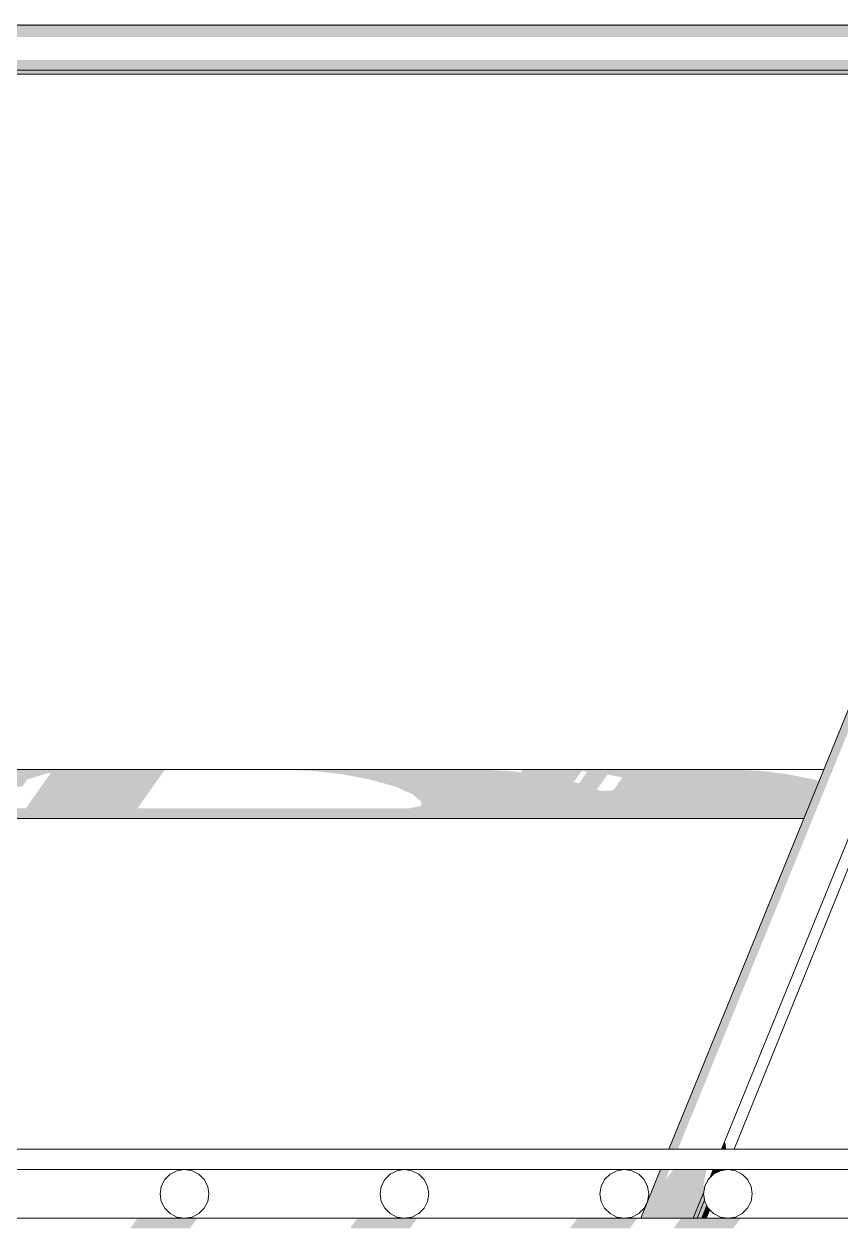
# Model space of a CAD drawing. Header units: millimetres. Extents: x -71878 to 121433, y -67383 to 83273.
# Drawn here: x 108045 to 110053, y -47726 to -44773 of the extents above; entities that cross this region are included whole.
import ezdxf

# ---------------------------------------------------------------- set-up
doc = ezdxf.new("R2010")
doc.units = ezdxf.units.MM
doc.header["$MEASUREMENT"] = 0
for name, color, linetype, lineweight in [('COLUMNAS_Pluma_Nº__1', 7, 'Continuous', 0), ('ENTIRADO_Pluma_Nº__21', 7, 'Continuous', 5), ('Vigas_Pluma_Nº__21', 7, 'Continuous', 5)]:
    doc.layers.add(name, color=color, linetype=linetype, lineweight=lineweight)
doc.layers.add('COLUMNAS_Pluma_Nº__3', color=7, linetype='Continuous', lineweight=0, true_color=0x646464)
doc.layers.add('Vigas_Pluma_Nº__3', color=7, linetype='Continuous', lineweight=0, true_color=0x646464)

msp = doc.modelspace()

# ---------------------------------------------------------------- hatches: boundary and pattern name
at = {"layer": 'COLUMNAS_Pluma_Nº__3', "linetype": 'Continuous', "lineweight": 0, "true_color": 0x191919}
for points in [[(109629.959, -47539.462), (109631.392, -47539.462), (110758.497, -44776.068), (110757.064, -44776.068)], [(109631.392, -47539.462), (109639.004, -47539.462), (110766.109, -44776.068), (110758.497, -44776.068)], [(110766.109, -44776.068), (109639.004, -47539.462), (109652.051, -47539.462), (110779.155, -44776.068)], [(109766.752, -47520.638), (109759.074, -47539.462), (109763.817, -47539.462), (109769.114, -47526.383)], [(109763.817, -47539.463), (109770.497, -47539.463), (109769.114, -47526.383)], [(109560.621, -47709.462), (109562.054, -47709.462), (109610.999, -47589.462), (109609.565, -47589.462)], [(109562.054, -47709.462), (109569.667, -47709.462), (109618.611, -47589.462), (109610.999, -47589.462)], [(109618.611, -47589.462), (109569.667, -47709.462), (109582.713, -47709.462), (109631.657, -47589.462)], [(109621.718, -47613.831), (109582.713, -47709.463), (109599.916, -47709.463), (109648.86, -47589.462), (109641.225, -47589.462)], [(109648.86, -47589.462), (109599.916, -47709.462), (109619.592, -47709.462), (109668.536, -47589.462)], [(109668.536, -47589.462), (109619.592, -47709.462), (109639.815, -47709.462), (109688.759, -47589.462)], [(109639.815, -47709.462), (109658.605, -47709.462), (109707.549, -47589.462), (109688.759, -47589.462)], [(109722.16, -47589.462), (109707.549, -47589.462), (109658.605, -47709.462), (109674.123, -47709.462), (109722.212, -47591.558)], [(109722.212, -47591.558), (109674.123, -47709.462), (109684.85, -47709.462), (109720.107, -47623.021), (109714.198, -47631.378)], [(109738.68, -47589.462), (109730.139, -47610.404), (109731.244, -47609.299), (109739.176, -47589.462)], [(109731.244, -47609.299), (109739.622, -47600.921), (109742.461, -47599.475), (109746.465, -47589.462), (109739.176, -47589.462)], [(109742.461, -47599.475), (109743.848, -47598.768), (109747.569, -47589.462), (109746.465, -47589.462)], [(109743.848, -47598.768), (109756.348, -47592.399), (109756.721, -47592.34), (109757.886, -47589.462), (109747.569, -47589.462)], [(109756.721, -47592.34), (109766.546, -47590.784), (109767.081, -47589.462), (109757.886, -47589.462)], [(109767.081, -47589.462), (109766.546, -47590.784), (109767.091, -47590.698), (109767.466, -47589.462)], [(109720.107, -47623.021), (109684.85, -47709.462), (109689.736, -47709.462), (109715.321, -47646.735), (109717.825, -47630.921), (109726.348, -47614.195)], [(109689.736, -47709.462), (109691.192, -47709.462), (109714.972, -47649.992), (109714.889, -47649.462), (109715.321, -47646.735)], [(109714.972, -47649.992), (109691.192, -47709.462), (109698.481, -47709.462), (109717.04, -47663.048)], [(109717.04, -47663.048), (109698.481, -47709.462), (109699.586, -47709.462), (109717.354, -47665.027)], [(109699.586, -47709.462), (109709.283, -47709.462), (109722.421, -47677.024), (109717.825, -47668.003), (109717.354, -47665.027)], [(109722.421, -47677.024), (109709.283, -47709.462), (109718.478, -47709.462), (109727.876, -47686.258), (109726.348, -47684.73)], [(109718.478, -47709.462), (109721.646, -47709.462), (109730.131, -47688.513), (109727.876, -47686.258)]]:
    msp.add_hatch(color=250, dxfattribs=at).paths.add_polyline_path(points)
at = {"layer": 'Vigas_Pluma_Nº__3', "linetype": 'Continuous', "lineweight": 0, "true_color": 0x191919}
for points in [[(106166.793, -44773.132), (106166.793, -44776.068), (118210.735, -44776.068), (118210.735, -44773.132)], [(106661.814, -44776.068), (106662.546, -44777.863), (110756.331, -44777.863), (110757.064, -44776.068)], [(110756.331, -44777.863), (106662.546, -44777.863), (106667.96, -44791.137), (110750.917, -44791.137)], [(106667.961, -44791.137), (106673.692, -44805.19), (110544.505, -44805.19), (110542.614, -44807.863), (110744.095, -44807.863), (110750.917, -44791.137)], [(110722.149, -44861.671), (106696.729, -44861.671), (106702.143, -44874.945), (110716.735, -44874.945)], [(106702.143, -44874.945), (106705.619, -44883.468), (110713.259, -44883.468), (110716.735, -44874.945)], [(106705.619, -44883.468), (106706.817, -44886.404), (110712.061, -44886.404), (110713.259, -44883.468)], [(110712.061, -44886.404), (106719.017, -44886.404), (106721.707, -44893.132), (110709.317, -44893.132)], [(110709.317, -44893.132), (106721.707, -44893.132), (106722.881, -44896.068), (110708.119, -44896.068)], [(107753.359, -46617.85), (107710.494, -46631.123), (108052.328, -46631.123), (108052.664, -46630.647), (108092.764, -46617.85)], [(107793.002, -46609.327), (107753.359, -46617.85), (108092.764, -46617.85), (108110.901, -46613.82), (108108.052, -46617.85), (108382.757, -46617.85), (108388.783, -46609.327)], [(107825.559, -46606.391), (107793.024, -46609.327), (108388.783, -46609.327), (108390.859, -46606.391)], [(108108.052, -46617.85), (108098.665, -46631.123), (108373.371, -46631.123), (108382.757, -46617.85)], [(109164.948, -46606.391), (108685.067, -46606.391), (108754.676, -46609.327), (109234.555, -46609.327)], [(109234.608, -46609.327), (108754.729, -46609.327), (108827.824, -46617.85), (109409.718, -46617.85), (109415.29, -46609.97), (109428.944, -46611.689), (109424.588, -46617.85), (109923.772, -46617.85), (109856.106, -46609.327), (109268.787, -46609.327), (109266.184, -46613.009)], [(108827.824, -46617.85), (108897.237, -46631.123), (109400.332, -46631.123), (109409.718, -46617.85)], [(109268.787, -46609.327), (109856.057, -46609.327), (109791.371, -46606.391), (109270.863, -46606.391)], [(109415.202, -46631.123), (109469.879, -46631.123), (109479.085, -46618.105), (109515.593, -46625.676), (109511.741, -46631.123), (109987.779, -46631.123), (109923.772, -46617.85), (109424.588, -46617.85)], [(107710.494, -46631.123), (107668.601, -46647.85), (108040.5, -46647.85), (108052.328, -46631.123)], [(108086.838, -46647.85), (108073.728, -46666.391), (108348.433, -46666.391), (108361.544, -46647.85)], [(108098.666, -46631.123), (108086.838, -46647.85), (108361.544, -46647.85), (108373.371, -46631.123)], [(109400.332, -46631.123), (108897.237, -46631.123), (108956.175, -46647.85), (109458.052, -46647.85), (109469.879, -46631.123), (109415.202, -46631.123), (109408.836, -46640.126), (109396.452, -46636.611)], [(109458.052, -46647.85), (108956.175, -46647.85), (108998.868, -46666.391), (109986.058, -46666.391), (109993.621, -46647.849), (109499.914, -46647.85), (109493.123, -46657.453), (109461.788, -46659.025), (109452.883, -46655.159)], [(109511.741, -46631.123), (109499.914, -46647.85), (109993.621, -46647.85), (109999.024, -46634.601), (109987.779, -46631.123)], [(108073.728, -46666.391), (108060.617, -46684.931), (108335.323, -46684.932), (108348.433, -46666.39)], [(109986.058, -46666.39), (108998.868, -46666.391), (109021.136, -46684.932), (109978.496, -46684.931)], [(107704.048, -46701.658), (107704.049, -46703.17), (107704.057, -46714.932), (109966.26, -46714.932), (109971.674, -46701.658)], [(108048.79, -46701.658), (108323.496, -46701.658), (108335.323, -46684.932), (108060.617, -46684.931)], [(109020.92, -46695.739), (108990.766, -46701.658), (109971.674, -46701.658), (109978.496, -46684.932), (109021.136, -46684.932)], [(107704.057, -46714.932), (107704.06, -46719.896), (107704.061, -46723.454), (109962.784, -46723.454), (109966.26, -46714.932)], [(107704.061, -46723.454), (107704.061, -46726.391), (109961.586, -46726.391), (109962.784, -46723.454)], [(108315.088, -47720.921), (108462.046, -47720.921), (108468.072, -47712.399), (108321.115, -47712.399)], [(108321.115, -47712.399), (108468.072, -47712.399), (108470.148, -47709.462), (108323.191, -47709.462)], [(108855.774, -47720.921), (109002.731, -47720.921), (109008.758, -47712.399), (108861.8, -47712.399)], [(108861.8, -47712.399), (109008.758, -47712.399), (109010.834, -47709.462), (108863.877, -47709.462)], [(109396.46, -47720.921), (109543.417, -47720.921), (109549.443, -47712.399), (109402.486, -47712.399)], [(109402.486, -47712.399), (109549.443, -47712.399), (109551.52, -47709.462), (109404.562, -47709.462)], [(109656.907, -47712.399), (109650.881, -47720.921), (109797.838, -47720.921), (109803.864, -47712.399)], [(109658.984, -47709.462), (109656.907, -47712.399), (109803.864, -47712.399), (109805.941, -47709.462)], [(108305.702, -47734.195), (108452.66, -47734.195), (108462.046, -47720.921), (108315.089, -47720.921)], [(108846.388, -47734.195), (108993.345, -47734.195), (109002.731, -47720.921), (108855.774, -47720.921)], [(109387.074, -47734.195), (109534.031, -47734.195), (109543.417, -47720.921), (109396.46, -47720.921)], [(109650.881, -47720.921), (109641.495, -47734.195), (109788.452, -47734.195), (109797.838, -47720.921)]]:
    msp.add_hatch(color=250, dxfattribs=at).paths.add_polyline_path(points)

# ---------------------------------------------------------------- linework, layer by layer
at = {"layer": 'COLUMNAS_Pluma_Nº__1', "linetype": 'Continuous'}
for p, q in [((109629.959, -47539.462), (110757.064, -44776.068)), ((109759.074, -47539.462), (110886.179, -44776.068)), ((110861.158, -44896.068), (109790.501, -47539.462)), ((109560.621, -47709.462), (109609.565, -47589.462)), ((109730.139, -47610.404), (109738.68, -47589.462)), ((109747.569, -47589.462), (109743.848, -47598.768)), ((109770.25, -47589.462), (109769.932, -47590.248)), ((109689.736, -47709.462), (109715.321, -47646.735)), ((109717.354, -47665.027), (109699.586, -47709.462)), ((109730.131, -47688.513), (109721.646, -47709.462))]:
    msp.add_line(p, q, dxfattribs=at)
at = {"layer": 'ENTIRADO_Pluma_Nº__21', "linetype": 'Continuous'}
for p, q in [((107583.989, -47539.462), (116761.444, -47539.462)), ((107583.989, -47589.462), (116761.444, -47589.462))]:
    msp.add_line(p, q, dxfattribs=at)
at = {"layer": 'Vigas_Pluma_Nº__21', "linetype": 'Continuous'}
for p, q in [((106166.793, -44776.068), (118210.735, -44776.068)), ((110712.061, -44886.404), (106706.817, -44886.404)), ((106722.881, -44896.068), (110708.119, -44896.068)), ((110010.531, -46606.391), (107408.843, -46606.391)), ((109961.586, -46726.391), (107704.061, -46726.391)), ((108420.555, -47592.399), (108403.829, -47600.921)), ((108439.096, -47589.462), (108420.555, -47592.399)), ((108457.637, -47592.399), (108439.096, -47589.462)), ((108474.363, -47600.921), (108457.637, -47592.399)), ((108961.241, -47592.399), (108944.515, -47600.921)), ((108979.782, -47589.462), (108961.241, -47592.399)), ((108998.323, -47592.399), (108979.782, -47589.462)), ((109015.049, -47600.921), (108998.323, -47592.399)), ((109485.2, -47600.921), (109501.926, -47592.399)), ((109501.926, -47592.399), (109520.467, -47589.462)), ((109520.467, -47589.462), (109539.008, -47592.399)), ((109539.008, -47592.399), (109555.735, -47600.921)), ((109739.622, -47600.921), (109756.348, -47592.399)), ((109756.348, -47592.399), (109774.889, -47589.462)), ((109774.889, -47589.462), (109793.43, -47592.399)), ((109793.43, -47592.399), (109810.156, -47600.921)), ((108390.555, -47614.195), (108382.033, -47630.921)), ((108403.829, -47600.921), (108390.555, -47614.195)), ((108487.637, -47614.195), (108474.363, -47600.921)), ((108496.16, -47630.921), (108487.637, -47614.195)), ((108931.241, -47614.195), (108922.718, -47630.921)), ((108944.515, -47600.921), (108931.241, -47614.195)), ((109028.323, -47614.195), (109015.049, -47600.921)), ((109036.845, -47630.921), (109028.323, -47614.195)), ((109463.404, -47630.921), (109471.926, -47614.195)), ((109471.926, -47614.195), (109485.2, -47600.921)), ((109555.735, -47600.921), (109569.008, -47614.195)), ((109569.008, -47614.195), (109577.531, -47630.921)), ((109717.825, -47630.921), (109726.348, -47614.195)), ((109726.348, -47614.195), (109739.622, -47600.921)), ((109810.156, -47600.921), (109823.43, -47614.195)), ((109823.43, -47614.195), (109831.952, -47630.921)), ((108382.033, -47630.921), (108379.096, -47649.462)), ((108379.096, -47649.462), (108382.033, -47668.003)), ((108499.096, -47649.462), (108496.16, -47630.921)), ((108496.16, -47668.003), (108499.096, -47649.462)), ((108922.718, -47630.921), (108919.782, -47649.462)), ((108919.782, -47649.462), (108922.718, -47668.003)), ((109039.782, -47649.462), (109036.845, -47630.921)), ((109036.845, -47668.003), (109039.782, -47649.462)), ((109460.467, -47649.462), (109463.404, -47630.921)), ((109463.404, -47668.003), (109460.467, -47649.462)), ((109577.531, -47630.921), (109580.467, -47649.462)), ((109580.467, -47649.462), (109577.531, -47668.003)), ((109714.889, -47649.462), (109717.825, -47630.921)), ((109717.825, -47668.003), (109714.889, -47649.462)), ((109831.952, -47630.921), (109834.889, -47649.462)), ((109834.889, -47649.462), (109831.952, -47668.003)), ((108382.033, -47668.003), (108390.555, -47684.73)), ((108390.555, -47684.73), (108403.829, -47698.003)), ((108474.363, -47698.003), (108487.637, -47684.73)), ((108487.637, -47684.73), (108496.16, -47668.003)), ((108922.718, -47668.003), (108931.241, -47684.73)), ((108931.241, -47684.73), (108944.515, -47698.003)), ((109015.049, -47698.003), (109028.323, -47684.73)), ((109028.323, -47684.73), (109036.845, -47668.003)), ((109471.926, -47684.73), (109463.404, -47668.003)), ((109485.2, -47698.003), (109471.926, -47684.73)), ((109569.008, -47684.73), (109555.735, -47698.003)), ((109577.531, -47668.003), (109569.008, -47684.73)), ((109726.348, -47684.73), (109717.825, -47668.003)), ((109739.622, -47698.003), (109726.348, -47684.73)), ((109823.43, -47684.73), (109810.156, -47698.003)), ((109831.952, -47668.003), (109823.43, -47684.73)), ((107402.715, -47709.462), (116942.715, -47709.462)), ((108403.829, -47698.003), (108420.555, -47706.526)), ((108420.555, -47706.526), (108439.096, -47709.462)), ((108439.096, -47709.462), (108457.637, -47706.526)), ((108457.637, -47706.526), (108474.363, -47698.003)), ((108944.515, -47698.003), (108961.241, -47706.526)), ((108961.241, -47706.526), (108979.782, -47709.462)), ((108979.782, -47709.462), (108998.323, -47706.526)), ((108998.323, -47706.526), (109015.049, -47698.003)), ((109501.926, -47706.526), (109485.2, -47698.003)), ((109520.467, -47709.462), (109501.926, -47706.526)), ((109539.008, -47706.526), (109520.467, -47709.462)), ((109555.735, -47698.003), (109539.008, -47706.526)), ((109756.348, -47706.526), (109739.622, -47698.003)), ((109774.889, -47709.462), (109756.348, -47706.526)), ((109793.43, -47706.526), (109774.889, -47709.462)), ((109810.156, -47698.003), (109793.43, -47706.526))]:
    msp.add_line(p, q, dxfattribs=at)

doc.saveas('drawing.dxf')
